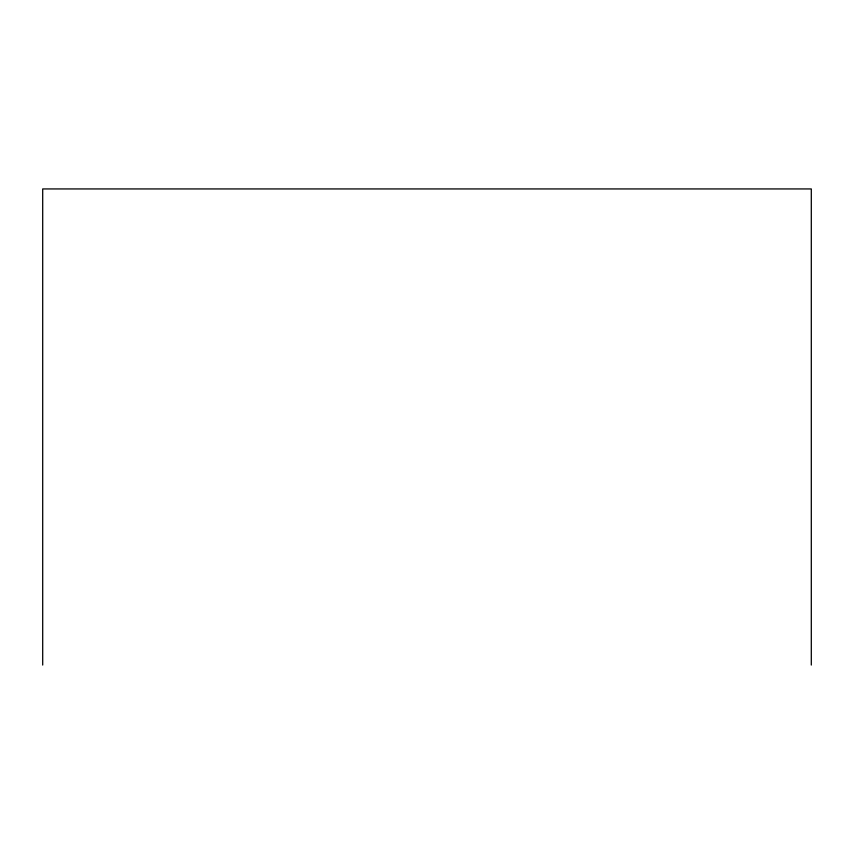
<?xml version="1.0" encoding="UTF-8"?>
<svg xmlns="http://www.w3.org/2000/svg" width="854" height="854" viewBox="0 0 854 854"><rect width="100%" height="100%" fill="white"/><g stroke="black" fill="none" stroke-linecap="round" stroke-linejoin="round"><path stroke-width="1.28" d="M811.3 665.063L811.3 188.937L42.7 188.937L42.7 665.063"/></g></svg>
